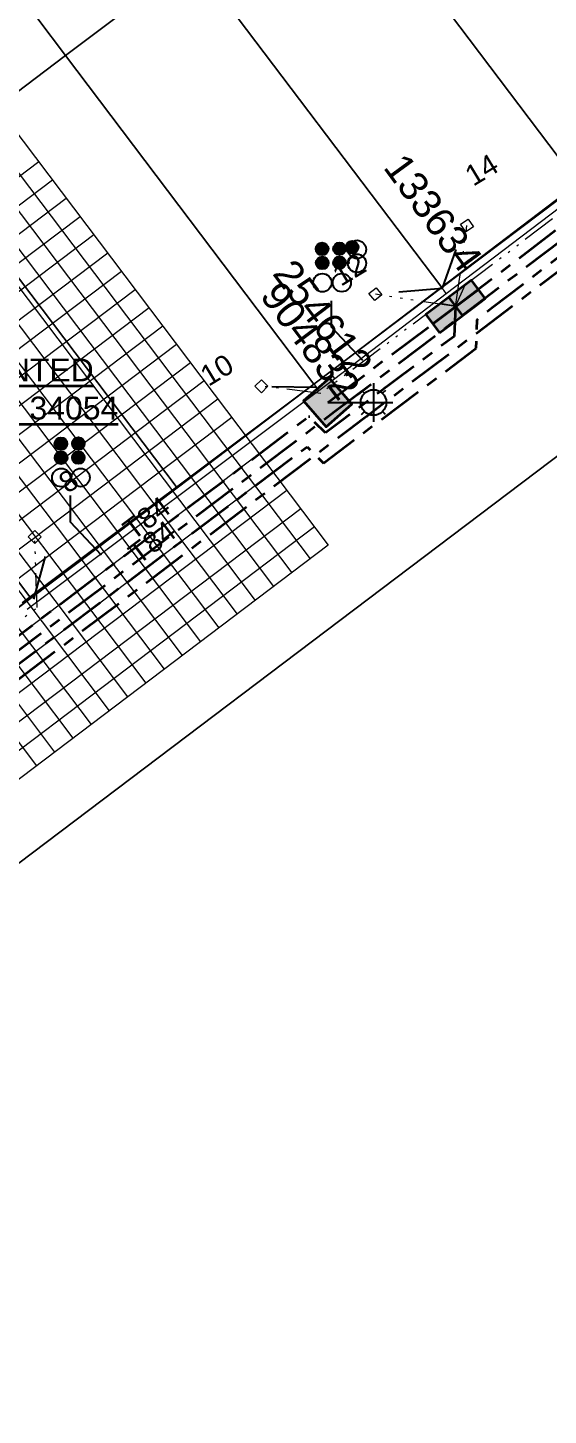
# Model space of a CAD drawing. Header units: metres. Extents: x 308278 to 310511, y 6271134 to 6272874.
# Drawn here: x 309107.9 to 309153.4, y 6272001.1 to 6272122.4 of the extents above; entities that cross this region are included whole.
import ezdxf
from ezdxf.enums import TextEntityAlignment as Align

# ---------------------------------------------------------------- set-up
doc = ezdxf.new("R2010")
doc.units = ezdxf.units.M
doc.set_wipeout_variables(frame=1)
for name, pattern in [('Cable Exist UG', [7, 4, -1, 1, -1]), ('DOT', [6.35, 0, -6.35]), ('PHANTOMX2', [6.6, 3, -0.75, 0.2, -0.75, 0.2, -0.75, 0.2, -0.75])]:
    doc.linetypes.add(name, pattern=pattern)
doc.layers.get('0').update_dxf_attribs({"color": 6})
for name, color, linetype, lineweight in [('_User Miscellaneous1', 30, 'Continuous', 13), ('_User_HV_Exist', 1, 'Continuous', 35), ('_User_LV_Exist', 5, 'Continuous', 35), ('_User_SL_Exist', 4, 'Continuous', 35), ('Cadastre Developer_SP_NEW', 92, 'Continuous', 15), ('Cadastre Land Parcels_SP_EXT', 118, 'Continuous', 15), ('Cadastre Roads_SP_EXT', 218, 'Continuous', 15), ('Mains_HV_EXT', 13, 'Continuous', 25), ('Mains_LV_EXT', 163, 'Continuous', 25), ('Mains_LV_SL_EXT', 135, 'Continuous', 25), ('Services_SP_EXT', 42, 'PHANTOMX2', 20)]:
    doc.layers.add(name, color=color, linetype=linetype, lineweight=lineweight)
doc.layers.add('_User Miscellaneous12', color=252, linetype='Continuous', lineweight=13, plot=False, transparency=0.5)
for name, color, linetype in [('Duct_SP_EXT', 30, 'Continuous'), ('Equip_SP_SL_EXT', 7, 'Continuous'), ('SupportsUG_SP_LV_EXT', 7, 'Continuous'), ('SupportsUG_SP_LV_SL_EXT', 7, 'Continuous'), ('Trench_SP_EXT', 7, 'Continuous')]:
    doc.layers.add(name, color=color, linetype=linetype)
doc.styles.add('COLUMN_LABEL', font='arial.ttf', dxfattribs={"height": 2})
doc.styles.add('iecARIAL', font='arial.ttf', dxfattribs={"height": 2})
doc.styles.add('POLE_LABEL', font='arial.ttf', dxfattribs={"height": 2})
doc.styles.add('SL_LABEL', font='arial.ttf', dxfattribs={"height": 2})
doc.styles.get("Standard").update_dxf_attribs({"font": 'arial.ttf'})

# ---------------------------------------------------------------- blocks, each defined once
blk = doc.blocks.new('COLUMN_EXT')
blk.add_hatch(color=256).paths.add_polyline_path([(1.5, -1.5), (1.5, 1.5), (-1.5, 1.5), (-1.5, -1.5)])
blk.add_lwpolyline([(1.5, 1.5), (-1.5, 1.5), (-1.5, -1.5), (1.5, -1.5)], close=True)
at = {"flags": 9}
for tag, p in [('STREETNAME', (-1.81, 1.6)), ('LOCATION', (-1.81, 1.4)), ('SUBURB', (-1.81, 1.8)), ('LEGEND', (-1.81, 1.2)), ('NOTES', (-1.81, 2)), ('COLUMN_TYPE', (-1.81, 0.4)), ('OWNED_BY', (-1.81, 0.6)), ('USAGE', (-1.81, 1)), ('STATE', (-1.81, 0.8))]:
    blk.add_attdef(tag, text='', height=0.2, rotation=180, dxfattribs=at).set_placement(p, align=Align.MIDDLE_LEFT)
at = {"flags": 1}
blk.add_attdef('Z', (-1.81, 2.35), '', height=0.2, rotation=180, dxfattribs=at)
at = {"flags": 9}
for tag, style, p in [('STRUCTURE_PLANT_NUMBER', 'POLE_LABEL', (-1.81, -0.03)), ('STREET_CODE', 'COLUMN_LABEL', (-1.81, 0.2))]:
    blk.add_attdef(tag, text='', height=0.2, rotation=180, dxfattribs=dict(at, style=style)).set_placement(p, align=Align.MIDDLE_LEFT)
at = {"style": 'COLUMN_LABEL', "width": 0.9, "flags": 8}
blk.add_attdef('ASSET_NUM', text='', height=2, rotation=270, dxfattribs=at).set_placement((2, -4), align=Align.MIDDLE_LEFT)
blk = doc.blocks.new('PILLAR_EXT')
blk.add_hatch(color=256).paths.add_polyline_path([(-2.5, 1), (-2.5, -1), (2.5, -1), (2.5, 1)])
for p, q in [((-2.5, 0), (2.5, 0)), ((0, 1), (0, -1))]:
    blk.add_line(p, q)
at = {"ltscale": 10}
blk.add_line((2.5, 0), (-2.5, 0), dxfattribs=at)
blk.add_lwpolyline([(-2.5, -1), (-1.25, -1), (1.25, -1), (2.5, -1), (2.5, 1), (-2.5, 1)], close=True)
at = {"width": 0.9, "flags": 8}
blk.add_attdef('ASSET_NUM', text='', height=2, rotation=90, dxfattribs=at).set_placement((-2, 4), align=Align.MIDDLE_LEFT)
for tag, p, flags in [('OWNED_BY', (0, -0.2), 9), ('STATE', (0, -0.4), 9), ('SUPPORT_TYPE', (0, -0.6), 9), ('USAGE', (0, -0.8), 9), ('LEGEND', (0, -1), 9), ('LOCATION', (0, -1.2), 9), ('NOTES', (0, -1.4), 9), ('STREETNAME', (0, -1.8), 9), ('SUBURB', (0, -2), 1), ('PARENT', (0, -1.6), 9)]:
    blk.add_attdef(tag, p, '', height=0.2, dxfattribs=dict(flags=flags))
blk = doc.blocks.new('DUCT_EXT')
blk.add_circle((0, 0.8), 0.8)
at = {"flags": 1}
blk.add_attdef('Z', (0, 0), '', height=0.2, dxfattribs=at)
at = {"flags": 9}
for tag, p in [('DUCT_CODE', (0, 0)), ('XSECT_TYPE', (0, -0.2)), ('STATE', (0, -0.6)), ('FB_REFERENCE', (0, -0.4)), ('NOTES', (0, -0.8))]:
    blk.add_attdef(tag, text='', height=0.2, dxfattribs=at).set_placement(p, align=Align.MIDDLE_LEFT)
blk = doc.blocks.new('*U479')
at = {"transparency": 33554687, "flags": 9}
for tag, p in [('LRATECODE', (-7.4, 0)), ('LOUTREACHVOCAB', (-7.2, 0)), ('LOUTREACH', (-7, 0)), ('LANTNUMBER', (-6.6, 0)), ('LNEW', (-6.4, 0)), ('LMASTVOCAB', (-6.2, 0)), ('LMAST', (-6, 0)), ('LLAMPVOCAB', (-5.8, 0)), ('LLAMP', (-5.6, 0)), ('LEXIST', (-5.4, 0)), ('LCHARGE3PERCENT', (-5.2, 0)), ('LCHARGE3', (-5, 0)), ('LCHARGE2PERCENT', (-4.8, 0)), ('LCHARGE2', (-4.6, 0)), ('LCHARGE1PERCENT', (-4.4, 0)), ('LCHARGE1', (-4.2, 0)), ('LCATEGORY', (-4, 0)), ('LBRACKETVOCAB', (-3.8, 0)), ('LBRACKET', (-3.6, 0)), ('LKINGHEIGHT', (-3.4, 0)), ('CREPLACE', (-3.2, 0)), ('CREMOVE', (-3, 0)), ('CNUMBER', (-2.8, 0)), ('CNEW', (-2.6, 0)), ('CEXIST', (-2.4, 0)), ('USAGE', (-2.2, 0)), ('STATE', (-2, 0)), ('OWNED_BY', (-1.8, 0)), ('ORIENTATION', (-1.6, 0)), ('OPERATING_VOLTAGE', (-1.4, 0)), ('NO_PHASES', (-1.2, 0)), ('LANTERN_TYPE', (-1, 0)), ('LANTERN_PURPOSE', (-0.8, 0)), ('CONTROL_TYPE', (-0.6, 0)), ('CONSTRUCTED_VOLTAGE', (-0.4, 0))]:
    blk.add_attdef(tag, text='', height=0.001, rotation=270, dxfattribs=at).set_placement(p, align=Align.MIDDLE_LEFT)
at = {"transparency": 33554687, "style": 'SL_LABEL', "flags": 9}
blk.add_attdef('STREET_CODE', text='', height=0.001, rotation=270, dxfattribs=at).set_placement((0, 0), align=Align.MIDDLE_LEFT)
at = {"transparency": 33554687, "flags": 1}
blk.add_attdef('Z', (0, 0), '', height=0.001, rotation=270, dxfattribs=at)
at = {"transparency": 33554687, "width": 0.9}
blk.add_attdef('LNUMBER', text='', height=1, dxfattribs=at).set_placement((7, -1), align=Align.MIDDLE_LEFT)
at = {"transparency": 33554687, "flags": 9}
for tag, p in [('LREMOVE', (0, -7.6)), ('LREPLACE', (0, -7.8)), ('LTYPE', (0, -8)), ('LTYPEVOCAB', (0, -8.2)), ('LEGEND', (0, -8.4)), ('SUBURB', (0, -8.6)), ('STREETNAME', (0, -8.8)), ('LOCATION', (0, -9)), ('NOTES', (0, -9.2)), ('MAINTAINED_BY', (0, -9.86))]:
    blk.add_attdef(tag, text='', height=0.001, dxfattribs=at).set_placement(p, align=Align.MIDDLE_LEFT)
blk.add_attdef('OPERATED_BY', (0, -9.61), '', height=0.001, dxfattribs=at)
at = {"linetype": 'DOT', "transparency": 33554687}
blk.add_wipeout([(5.69, 0), (5.06, -1.06), (4, -1.69), (2.94, -1.06), (2.31, 0), (2.94, 1.06), (4, 1.69), (5.06, 1.06)], dxfattribs=at)
at = {"transparency": 33554687}
for p, q in [((4, 1.69), (4, 0)), ((0, 0), (4, 0)), ((2.94, 1.06), (3.2, 0.8)), ((5.06, 1.06), (4.8, 0.8)), ((2.94, -1.06), (3.2, -0.8)), ((4, 0), (5.69, 0)), ((4, 0), (4, -1.69)), ((5.06, -1.06), (4.8, -0.8))]:
    blk.add_line(p, q, dxfattribs=at)
blk.add_circle((4, 0), 1.12, dxfattribs=at)
blk = doc.blocks.new('CCP_EXT')
at = {"flags": 9}
for tag, p in [('STATE', (0, -1.8)), ('LEGEND', (0, -1.4)), ('LIFE_SUPPORT', (0, -1.6)), ('NOTES', (0, -2))]:
    blk.add_attdef(tag, text='', height=0.2, dxfattribs=at).set_placement(p, align=Align.MIDDLE_LEFT)
at = {"transparency": 33554687}
blk.add_wipeout([(0, 0.57), (0.57, 0), (0, -0.57), (-0.57, 0)], dxfattribs=at)
blk.add_lwpolyline([(-0.57, 0), (0, 0.57), (0.57, 0), (0, -0.57), (-0.57, 0)])
at = {"flags": 1}
blk.add_attdef('Z', (0, 0), '', height=0.2, dxfattribs=at)
at = {"flags": 9}
for tag, p in [('CCP_TYPE', (0, 0)), ('CONSTRUCTED_VOLTAGE', (0, -0.2)), ('OPERATING_VOLTAGE', (0, -0.6)), ('ORIENTATION', (0, -0.8)), ('OWNED_BY', (0, -1)), ('NO_PHASES', (0, -0.4)), ('USAGE', (0, -1.2))]:
    blk.add_attdef(tag, text='', height=0.2, dxfattribs=at).set_placement(p, align=Align.MIDDLE_LEFT)
blk = doc.blocks.new('CABLE_LARGE_EXT')
h = blk.add_hatch(color=256)
edge = h.paths.add_edge_path()
edge.add_arc((0, 0.55), 0.55, 0, 360)
blk.add_circle((0, 0.55), 0.55)
at = {"flags": 1}
blk.add_attdef('Z', (0, 0), '', height=0.2, dxfattribs=at)
at = {"flags": 9}
for tag, p in [('COND_CODE', (0, 0)), ('STATE', (0, -0.4)), ('XSECT_SIZE', (0, -0.6)), ('FB_REFERENCE', (0, -0.2)), ('NOTES', (0, -0.8))]:
    blk.add_attdef(tag, text='', height=0.2, dxfattribs=at).set_placement(p, align=Align.MIDDLE_LEFT)
blk = doc.blocks.new('*U355')
at = {"transparency": 33554559}
for p, q in [((-50, 50), (50, 50)), ((8, 50), (8, -50)), ((10, 50), (10, -50)), ((12, 50), (12, -50)), ((14, 50), (14, -50)), ((16, 50), (16, -50)), ((18, 50), (18, -50)), ((20, 50), (20, -50)), ((22, 50), (22, -50)), ((24, 50), (24, -50)), ((26, 50), (26, -50)), ((28, 50), (28, -50)), ((30, 50), (30, -50)), ((32, 50), (32, -50)), ((34, 50), (34, -50)), ((36, 50), (36, -50)), ((38, 50), (38, -50)), ((40, 50), (40, -50)), ((42, 50), (42, -50)), ((44, 50), (44, -50)), ((46, 50), (46, -50)), ((48, 50), (48, -50)), ((50, 50), (50, -50)), ((-50, 48), (50, 48)), ((-50, 46), (50, 46)), ((-50, 44), (50, 44)), ((-50, 42), (50, 42)), ((-50, 40), (50, 40)), ((-50, 38), (50, 38)), ((-50, 36), (50, 36)), ((-50, 34), (50, 34)), ((-50, 32), (50, 32)), ((-50, 30), (50, 30)), ((-50, 28), (50, 28)), ((-50, 26), (50, 26)), ((-50, 24), (50, 24)), ((-50, 22), (50, 22)), ((-50, 20), (50, 20)), ((-50, 18), (50, 18))]:
    blk.add_line(p, q, dxfattribs=at)

msp = doc.modelspace()

# ---------------------------------------------------------------- linework, layer by layer
at = {"layer": '_User Miscellaneous1'}
for p in [(309144.028, 6272099.719), (309144.028, 6272099.719), (309144.464, 6272099.146), (309144.464, 6272099.146)]:
    msp.add_line(p, (309144.246, 6272099.433), dxfattribs=at)
at = {"layer": 'Cadastre Developer_SP_NEW', "linetype": 'Continuous'}
msp.add_lwpolyline([(309163.835, 6272271.181), (309148.364, 6272259.492), (309133.068, 6272247.937), (309121.735, 6272239.375), (309109.328, 6272230.001), (309096.925, 6272220.63), (309082.926, 6272210.054), (309070.524, 6272200.685), (309068.713, 6272199.316), (309089.768, 6272171.526), (309100.531, 6272157.279), (309089.343, 6272148.85), (309111.171, 6272119.954), (309122.351, 6272128.401), (309122.351, 6272128.401), (309134.325, 6272137.454), (309147.102, 6272147.106), (309159.079, 6272156.156)], dxfattribs=at)
for points in [[(309111.171, 6272119.954), (309089.343, 6272148.85), (309077.355, 6272139.818), (309099.193, 6272110.905), (309111.171, 6272119.954)], [(309166.487, 6272116.603), (309167.074, 6272117.043), (309167.662, 6272117.48), (309168.255, 6272117.912), (309168.848, 6272118.342), (309147.102, 6272147.106), (309134.325, 6272137.454), (309156.05, 6272108.717), (309166.487, 6272116.603)]]:
    msp.add_lwpolyline(points, close=True, dxfattribs=at)
at = {"layer": 'Cadastre Land Parcels_SP_EXT', "linetype": 'Continuous'}
msp.add_lwpolyline([(309163.835, 6272271.181), (309148.364, 6272259.492), (309133.068, 6272247.937), (309121.735, 6272239.375), (309109.328, 6272230.001), (309096.925, 6272220.63), (309082.926, 6272210.054), (309070.524, 6272200.685), (309068.713, 6272199.316), (309089.768, 6272171.526), (309100.531, 6272157.279), (309089.343, 6272148.85), (309111.171, 6272119.954), (309122.351, 6272128.401), (309122.351, 6272128.401), (309134.325, 6272137.454), (309147.102, 6272147.106), (309159.079, 6272156.156)], dxfattribs=at)
for points in [[(309111.171, 6272119.954), (309089.343, 6272148.85), (309077.355, 6272139.818), (309099.193, 6272110.905), (309111.171, 6272119.954)], [(309166.487, 6272116.603), (309167.074, 6272117.043), (309167.662, 6272117.48), (309168.255, 6272117.912), (309168.848, 6272118.342), (309147.102, 6272147.106), (309134.325, 6272137.454), (309156.05, 6272108.717), (309166.487, 6272116.603)], [(309156.05, 6272108.717), (309134.325, 6272137.454), (309122.351, 6272128.401), (309144.073, 6272099.668), (309156.05, 6272108.717)], [(309144.073, 6272099.668), (309122.351, 6272128.401), (309111.171, 6272119.954), (309132.893, 6272091.222), (309144.073, 6272099.668)], [(309132.893, 6272091.222), (309111.171, 6272119.954), (309099.193, 6272110.905), (309120.916, 6272082.173), (309132.893, 6272091.222)], [(309120.916, 6272082.173), (309099.193, 6272110.905), (309086.417, 6272101.252), (309108.139, 6272072.52), (309120.916, 6272082.173)], [(309108.139, 6272072.52), (309086.417, 6272101.252), (309074.439, 6272092.203), (309096.162, 6272063.47), (309108.139, 6272072.52)], [(309269.573, 6272094.182), (309267.364, 6272097.953), (309237.197, 6272080.271), (309230.511, 6272091.683), (309217.564, 6272083.508), (309203.919, 6272074.891), (309190.346, 6272066.32), (309168.24, 6272095.573), (309083.757, 6272031.744), (309082.978, 6272026.138), (309082.77, 6272025.999), (309153.962, 6271931.742), (309297.533, 6272040.309), (309288.784, 6272061.396), (309269.573, 6272094.182)]]:
    msp.add_lwpolyline(points, close=True, dxfattribs=at)
at = {"layer": 'Duct_SP_EXT'}
for points in [[(309134.399, 6272098.523), (309134.399, 6272096.228), (309137.134, 6272093.335)], [(309111.557, 6272081.488), (309111.557, 6272079.193), (309114.291, 6272076.3)]]:
    msp.add_lwpolyline(points, dxfattribs=at)
at = {"layer": 'Trench_SP_EXT', "linetype": 'Cable Exist UG'}
msp.add_lwpolyline([(309109.381, 6272076.147), (309108.371, 6272072.427)], dxfattribs=at)

# ---------------------------------------------------------------- block references
at = {"layer": 'Duct_SP_EXT'}
for name, p in [('CABLE_LARGE_EXT', (309136.228, 6272102.651)), ('DUCT_EXT', (309133.631, 6272099.295)), ('DUCT_EXT', (309135.329, 6272099.301)), ('CABLE_LARGE_EXT', (309110.759, 6272085.469)), ('CABLE_LARGE_EXT', (309112.287, 6272085.48)), ('CABLE_LARGE_EXT', (309110.773, 6272084.242)), ('CABLE_LARGE_EXT', (309112.287, 6272084.258)), ('DUCT_EXT', (309110.788, 6272082.26)), ('DUCT_EXT', (309112.487, 6272082.265))]:
    msp.add_blockref(name, p, dxfattribs=at)
at = {"layer": 'Duct_SP_EXT', "rotation": 270.4568547504928}
for p in [(309135.857, 6272102.998), (309135.857, 6272101.791)]:
    msp.add_blockref('DUCT_EXT', p, dxfattribs=at)
at = {"layer": 'SupportsUG_SP_LV_EXT'}
ref = msp.add_blockref('PILLAR_EXT', (309145.278, 6272098.008), dxfattribs=dict(at, rotation=36.85790277302721))
ref.add_attrib('ASSET_NUM', '133634', dxfattribs={"layer": '0', "height": 2.5, "rotation": 306.19398, "style": 'iecARIAL'}).set_placement((309146.778, 6272101.508), align=Align.MIDDLE_RIGHT)
at = {"layer": 'SupportsUG_SP_LV_SL_EXT'}
ref = msp.add_blockref('COLUMN_EXT', (309134.101, 6272089.627), dxfattribs=dict(at, rotation=40.87508641691486))
ref.add_attrib('ASSET_NUM', '904832', dxfattribs={"layer": '0', "height": 2.5, "rotation": 306.96844, "style": 'COLUMN_LABEL'}).set_placement((309136.101, 6272090.377), align=Align.MIDDLE_RIGHT)

# ---------------------------------------------------------------- texts
at = {"layer": '_User_HV_Exist', "ltscale": 0.75, "insert": (309086.985, 6272093.47), "char_height": 2, "attachment_point": 1}
msp.add_mtext_dynamic_manual_height_columns('\\pi4.4462;{\\L  PAD MOUNTED \\P\\pi2.4019;SUBSTATION 34054}', width=30.94152, gutter_width=12.5, heights=[0], dxfattribs=at)
at = {"layer": 'Cadastre Land Parcels_SP_EXT'}
for s, rotation, p in [('14', 31.21033, (309146.823, 6272108.478)), ('12', 31.21254, (309135.244, 6272099.73)), ('10', 31.21033, (309123.665, 6272090.982)), ('8', 31.21107, (309111.288, 6272081.631))]:
    msp.add_text(s, height=1.8, rotation=rotation, dxfattribs=at).set_placement(p)
at = {"layer": 'Mains_LV_EXT'}
for rotation, p in [(36.96647, (309117.062, 6272077.504)), (36.88507, (309117.544, 6272075.396))]:
    msp.add_text('T84', height=1.8, rotation=rotation, dxfattribs=at).set_placement(p)

# ---------------------------------------------------------------- next in the draw order: block references
at = {"layer": 'Equip_SP_SL_EXT'}
ref = msp.add_blockref('*U479', (309134.101, 6272089.627), dxfattribs=at)
ref.add_attrib('ASSET_NUM', '254612', dxfattribs={"layer": '0', "height": 2.5, "rotation": 306.96844, "style": 'iecARIAL'}).set_placement((309135.601, 6272091.127), align=Align.BOTTOM_RIGHT)
at = {"layer": 'Services_SP_EXT', "rotation": 258.8579027880342}
msp.add_blockref('CCP_EXT', (309146.273, 6272105.095), dxfattribs=at)
at = {"layer": 'Services_SP_EXT'}
msp.add_blockref('CCP_EXT', (309108.476, 6272077.868), dxfattribs=at)

# ---------------------------------------------------------------- next in the draw order: linework, layer by layer
at = {"layer": '_User Miscellaneous1'}
for p, q in [((309144.028, 6272099.719), (309159.359, 6272111.385)), ((309144.464, 6272099.146), (309159.791, 6272110.809)), ((309132.876, 6272091.249), (309134.281, 6272092.302)), ((309134.281, 6272092.302), (309134.497, 6272092.015)), ((309134.714, 6272091.727), (309134.497, 6272092.015)), ((309132.876, 6272091.249), (309133.092, 6272090.961)), ((309132.876, 6272091.249), (309133.092, 6272090.961)), ((309133.308, 6272090.673), (309133.092, 6272090.961)), ((309133.308, 6272090.673), (309133.092, 6272090.961)), ((309133.308, 6272090.673), (309134.714, 6272091.727))]:
    msp.add_line(p, q, dxfattribs=at)
at = {"layer": '_User_LV_Exist', "linetype": 'Cable Exist UG', "flags": 128}
msp.add_lwpolyline([(309145.278, 6272098.008), (309162.93, 6272111.477), (309162.93, 6272111.477), (309164.367, 6272112.558), (309167.618, 6272115.005), (309167.618, 6272115.005, -0.0062193), (309169.941, 6272116.709), (309169.941, 6272116.709), (309171.449, 6272117.682), (309171.449, 6272117.682), (309178.96, 6272122.546), (309180.936, 6272123.699), (309181.858, 6272121.921), (309181.858, 6272121.921), (309183.554, 6272122.91), (309194.11, 6272129.075), (309193.884, 6272131.259)], format="xyb", dxfattribs=at)
at = {"layer": 'Cadastre Developer_SP_NEW', "linetype": 'Continuous'}
msp.add_lwpolyline([(309120.916, 6272082.173), (309099.193, 6272110.905), (309086.417, 6272101.252), (309108.139, 6272072.52), (309120.916, 6272082.173)], close=True, dxfattribs=at)
at = {"layer": 'Services_SP_EXT'}
for points in [[(309145.278, 6272098.008), (309146.128, 6272099.901), (309146.128, 6272099.901), (309156.795, 6272108.025), (309156.373, 6272112.826)], [(309145.278, 6272098.008), (309146.273, 6272105.095)], [(309097.51, 6272062.013), (309098.612, 6272064.094), (309098.612, 6272064.094), (309108.68, 6272071.693), (309108.476, 6272077.868)]]:
    msp.add_lwpolyline(points, dxfattribs=at)
at = {"layer": 'Trench_SP_EXT', "linetype": 'Cable Exist UG'}
msp.add_lwpolyline([(309140.322, 6272099.315), (309144.127, 6272099.633), (309145.326, 6272103.007)], dxfattribs=at)

# ---------------------------------------------------------------- next in the draw order: block references
at = {"layer": 'Duct_SP_EXT'}
for p in [(309133.602, 6272102.504), (309135.13, 6272102.515), (309133.615, 6272101.277), (309135.13, 6272101.293)]:
    msp.add_blockref('CABLE_LARGE_EXT', p, dxfattribs=at)
at = {"layer": 'Services_SP_EXT', "rotation": 354.8579028431798}
msp.add_blockref('CCP_EXT', (309138.272, 6272099.097), dxfattribs=at)
at = {"layer": 'Services_SP_EXT'}
msp.add_blockref('CCP_EXT', (309128.296, 6272091.048), dxfattribs=at)

# ---------------------------------------------------------------- next in the draw order: linework, layer by layer
at = {"layer": '_User Miscellaneous1'}
for p, q in [((309134.281, 6272092.302), (309144.028, 6272099.719)), ((309134.714, 6272091.727), (309144.464, 6272099.146)), ((309107.374, 6272072.13), (309132.876, 6272091.249)), ((309107.809, 6272071.556), (309133.308, 6272090.673))]:
    msp.add_line(p, q, dxfattribs=at)
at = {"layer": '_User_HV_Exist', "linetype": 'Cable Exist UG'}
for points in [[(309073.681, 6272094.128), (309083.327, 6272081.363), (309059.393, 6272063.276), (309053.364, 6272071.255), (309050.97, 6272069.446), (309047.937, 6272067.153), (309047.937, 6272067.153), (309065.751, 6272043.969), (309073.821, 6272042.874), (309086.772, 6272052.642), (309089.081, 6272054.378), (309089.081, 6272054.378), (309134.703, 6272088.828), (309170.496, 6272115.875), (309179.484, 6272121.694), (309183.05, 6272123.774), (309194.388, 6272130.395), (309205.704, 6272137.037), (309232.218, 6272152.573), (309233.723, 6272159.489), (309234.093, 6272160.728), (309232.85, 6272162.865)], [(309046.34, 6272065.948), (309064.654, 6272042.104), (309074.335, 6272040.782), (309087.956, 6272051.029), (309090.283, 6272052.78), (309135.905, 6272087.229), (309172.057, 6272114.553), (309172.483, 6272114.829), (309180.467, 6272108.201), (309180.467, 6272108.201), (309182.94, 6272109.866), (309187.766, 6272112.775), (309194.954, 6272116.968), (309210.427, 6272126.07), (309223.446, 6272134.186), (309238.168, 6272142.336), (309242.288, 6272141.642)]]:
    msp.add_lwpolyline(points, dxfattribs=at)
at = {"layer": '_User_LV_Exist', "linetype": 'Cable Exist UG', "flags": 128}
msp.add_lwpolyline([(309052.727, 6272073.323), (309051.828, 6272071.735), (309046.482, 6272067.714), (309046.482, 6272067.714), (309047.893, 6272065.926), (309056.689, 6272053.893), (309062.335, 6272046.417), (309067.256, 6272040.728), (309074.589, 6272039.735), (309088.577, 6272050.244), (309098.276, 6272057.584), (309098.656, 6272060.448), (309098.656, 6272060.448), (309132.287, 6272085.758), (309133.721, 6272084.33), (309136.505, 6272086.43), (309147.092, 6272094.368), (309147.158, 6272096.861), (309148.49, 6272097.924), (309148.49, 6272097.924), (309164.133, 6272109.879), (309165.569, 6272110.96), (309168.821, 6272113.407), (309168.821, 6272113.407, 0.021631), (309170.779, 6272114.955), (309170.779, 6272114.955), (309171.846, 6272114.058), (309171.846, 6272114.058), (309178.727, 6272108.349), (309178.598, 6272108.271), (309178.598, 6272108.271, 0.0103894), (309175.437, 6272106.027), (309175.437, 6272106.027), (309176.651, 6272104.472), (309180.97, 6272107.461)], format="xyb", dxfattribs=at)
msp.add_lwpolyline([(309145.278, 6272098.008), (309145.143, 6272095.405), (309145.143, 6272095.405), (309135.303, 6272088.028), (309133.902, 6272086.972), (309132.469, 6272088.398), (309132.469, 6272088.398), (309097.51, 6272062.013), (309097.329, 6272061.877)], dxfattribs=at)
at = {"layer": '_User_SL_Exist', "linetype": 'Cable Exist UG', "flags": 128}
msp.add_lwpolyline([(309134.101, 6272089.627), (309145.278, 6272098.008)], dxfattribs=at)
at = {"layer": 'Cadastre Developer_SP_NEW', "linetype": 'Continuous'}
for points in [[(309156.05, 6272108.717), (309134.325, 6272137.454), (309122.351, 6272128.401), (309144.073, 6272099.668), (309156.05, 6272108.717)], [(309144.073, 6272099.668), (309122.351, 6272128.401), (309111.171, 6272119.954), (309132.893, 6272091.222), (309144.073, 6272099.668)], [(309132.893, 6272091.222), (309111.171, 6272119.954), (309099.193, 6272110.905), (309120.916, 6272082.173), (309132.893, 6272091.222)]]:
    msp.add_lwpolyline(points, close=True, dxfattribs=at)
at = {"layer": 'Cadastre Roads_SP_EXT', "linetype": 'Continuous'}
msp.add_lwpolyline([(309156.05, 6272108.717), (309144.072, 6272099.669), (309132.893, 6272091.222), (309120.916, 6272082.173), (309108.139, 6272072.52), (309096.162, 6272063.47), (309084.982, 6272055.025), (309073.004, 6272045.975), (309083.757, 6272031.744), (309168.24, 6272095.572)], dxfattribs=at)
at = {"layer": 'Mains_HV_EXT', "linetype": 'Cable Exist UG'}
for points in [[(309052.727, 6272073.323), (309051.132, 6272071.977), (309046.742, 6272068.743), (309047.133, 6272068.199), (309047.133, 6272068.199), (309065.751, 6272043.969), (309073.821, 6272042.874), (309086.772, 6272052.642), (309089.081, 6272054.378), (309089.081, 6272054.378), (309134.703, 6272088.828), (309170.496, 6272115.875), (309179.484, 6272121.694), (309183.05, 6272123.774), (309194.388, 6272130.395), (309205.704, 6272137.037), (309232.218, 6272152.573), (309233.723, 6272159.489), (309234.093, 6272160.728), (309232.85, 6272162.865)], [(309052.727, 6272073.323), (309050.778, 6272074.209), (309043.886, 6272069.157), (309045.538, 6272066.993), (309045.538, 6272066.993), (309064.654, 6272042.104), (309074.335, 6272040.782), (309087.956, 6272051.029), (309090.283, 6272052.78), (309135.905, 6272087.229), (309172.057, 6272114.553), (309172.483, 6272114.829), (309180.467, 6272108.201), (309180.467, 6272108.201), (309182.94, 6272109.866), (309187.766, 6272112.775), (309194.954, 6272116.968), (309210.427, 6272126.07), (309223.446, 6272134.186), (309238.168, 6272142.336), (309242.288, 6272141.642)]]:
    msp.add_lwpolyline(points, dxfattribs=at)
at = {"layer": 'Mains_LV_SL_EXT', "linetype": 'Cable Exist UG'}
msp.add_lwpolyline([(309134.101, 6272089.627), (309145.278, 6272098.008)], dxfattribs=at)
at = {"layer": 'Services_SP_EXT'}
for points in [[(309145.281, 6272098.048), (309143.97, 6272098.276), (309143.97, 6272098.276), (309133.501, 6272090.426), (309128.296, 6272091.049)], [(309145.278, 6272098.008), (309138.272, 6272099.097)]]:
    msp.add_lwpolyline(points, dxfattribs=at)
at = {"layer": 'Trench_SP_EXT', "linetype": 'Cable Exist UG'}
msp.add_lwpolyline([(309129.21, 6272091.018), (309133.092, 6272090.961)], dxfattribs=at)

# ---------------------------------------------------------------- next in the draw order: block references
at = {"layer": '_User Miscellaneous12', "rotation": 307.0774477629857}
msp.add_blockref('*U355', (309064.107, 6272086.894), dxfattribs=at)
at = {"layer": '_User_LV_Exist'}
ref = msp.add_blockref('PILLAR_EXT', (309145.278, 6272098.008), dxfattribs=dict(at, rotation=36.85790277302721))
ref.add_attrib('ASSET_NUM', '133634', dxfattribs={"layer": '0', "height": 2.5, "rotation": 306.19398, "style": 'iecARIAL'}).set_placement((309146.778, 6272101.508), align=Align.MIDDLE_RIGHT)
at = {"layer": '_User_SL_Exist'}
ref = msp.add_blockref('COLUMN_EXT', (309134.101, 6272089.627), dxfattribs=dict(at, rotation=40.87508641691486))
ref.add_attrib('ASSET_NUM', '904832', dxfattribs={"layer": '0', "height": 2.5, "rotation": 306.96844, "style": 'COLUMN_LABEL'}).set_placement((309136.101, 6272090.377), align=Align.MIDDLE_RIGHT)

doc.saveas('drawing.dxf')
